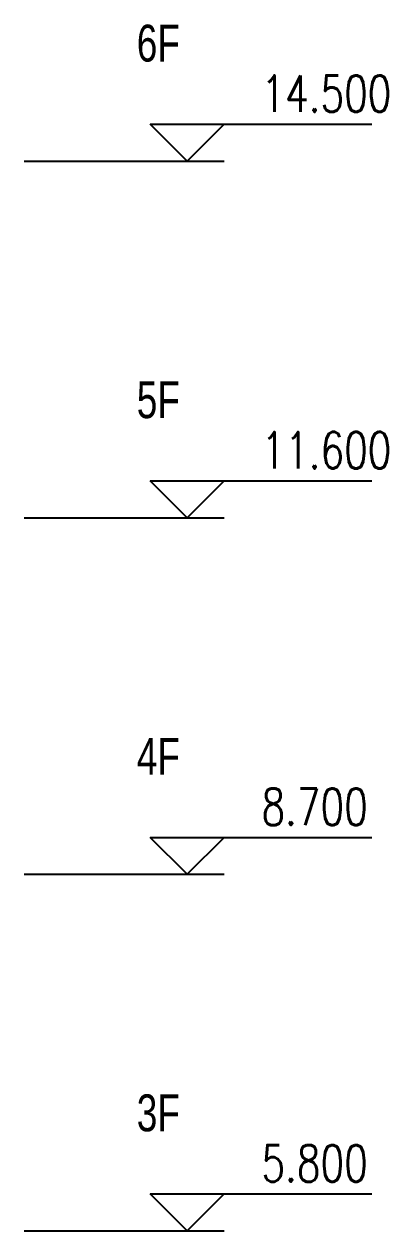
# Model space of a CAD drawing. Extents: x 1332633 to 1595679, y 264824 to 640777.
# Drawn here: x 1395538 to 1398494, y 279930 to 289744 of the extents above; entities that cross this region are included whole.
import ezdxf

# ---------------------------------------------------------------- set-up
doc = ezdxf.new("R2010")
doc.units = 0
doc.header["$LTSCALE"] = 1000
doc.header["$MEASUREMENT"] = 0
doc.layers.add('A-Hz1汉字注明（平、立面、房间名称等）', color=7, linetype='CONTINUOUS')
doc.layers.add('DIM_ELEV', color=3, linetype='CONTINUOUS')
doc.layers.add('PUB_TEXT', color=7, linetype='CONTINUOUS', lineweight=13)
doc.styles.add('_TCH_DIM', font='SIMPLEX', dxfattribs={"width": 0.8, "bigfont": 'HZTXT'})
doc.styles.add('sunyat', font='3yromanc.shx', dxfattribs={"width": 0.75, "bigfont": '3yhztxt.shx'})

msp = doc.modelspace()

# ---------------------------------------------------------------- linework, layer by layer
at = {"layer": 'DIM_ELEV'}
for p, q in [((1396862.6, 288629.6), (1396562.6, 288929.6)), ((1396562.6, 288929.6), (1398362.6, 288929.6)), ((1396862.6, 288629.6), (1397162.6, 288929.6)), ((1395537.9, 288629.6), (1397162.6, 288629.6)), ((1396862.6, 285729.6), (1396562.6, 286029.6)), ((1396562.6, 286029.6), (1398362.6, 286029.6)), ((1396862.6, 285729.6), (1397162.6, 286029.6)), ((1395537.9, 285729.6), (1397162.6, 285729.6)), ((1396862.6, 282829.6), (1396562.6, 283129.6)), ((1396562.6, 283129.6), (1398362.6, 283129.6)), ((1396862.6, 282829.6), (1397162.6, 283129.6)), ((1395537.9, 282829.6), (1397162.6, 282829.6)), ((1396862.6, 279929.6), (1396562.6, 280229.6)), ((1396562.6, 280229.6), (1398362.6, 280229.6)), ((1396862.6, 279929.6), (1397162.6, 280229.6)), ((1395537.9, 279929.6), (1397162.6, 279929.6))]:
    msp.add_line(p, q, dxfattribs=at)

# ---------------------------------------------------------------- texts
at = {"layer": 'A-Hz1汉字注明（平、立面、房间名称等）', "style": 'sunyat', "width": 0.75}
for s, p in [('6F', (1396453.1, 289439.3)), ('5F', (1396453.1, 286539.3)), ('4F', (1396453.1, 283639.3)), ('3F', (1396453.1, 280739.3))]:
    msp.add_text(s, height=300, dxfattribs=at).set_placement(p)
at = {"layer": 'PUB_TEXT', "style": '_TCH_DIM', "width": 0.752941}
for s, p in [('14.500', (1397466.6, 289029.6)), ('11.600', (1397466.6, 286129.6)), ('8.700', (1397466.6, 283229.6)), ('5.800', (1397466.6, 280329.6))]:
    msp.add_text(s, height=297.5, dxfattribs=at).set_placement(p)

doc.saveas('drawing.dxf')
